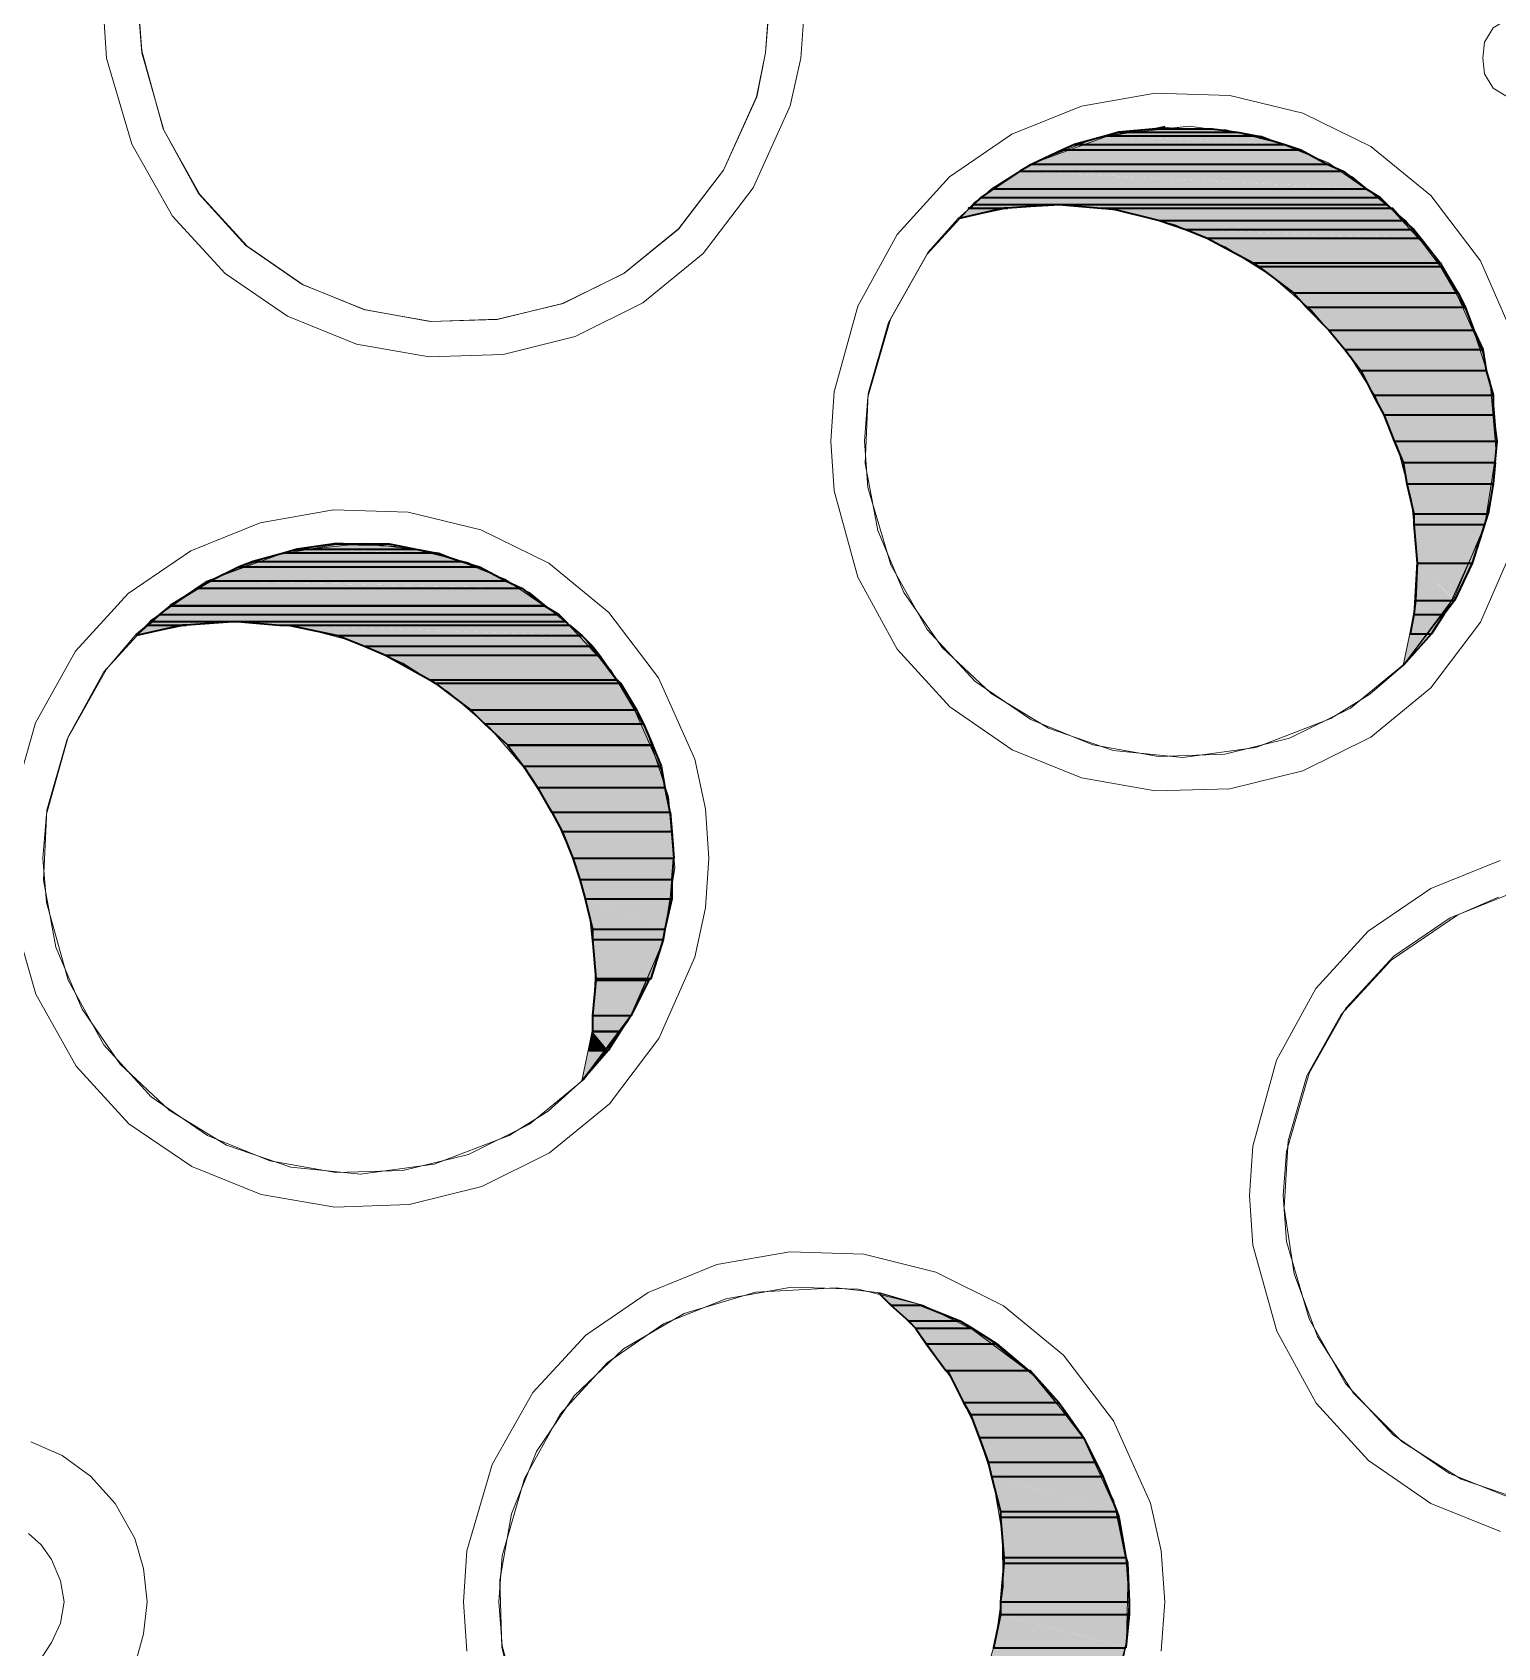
# Model space of a CAD drawing. Extents: x 0 to 247, y -13 to 225.
# Drawn here: x 74.22 to 90.31, y 133.93 to 151.67 of the extents above; entities that cross this region are included whole.
import ezdxf

# ---------------------------------------------------------------- set-up
doc = ezdxf.new("R2010")
doc.units = 0
doc.layers.add('FILL', color=8, linetype='Continuous')
doc.layers.add('GEOMETRY', color=7, linetype='Continuous')

msp = doc.modelspace()

# ---------------------------------------------------------------- hatches: boundary and pattern name
at = {"layer": 'FILL'}
for points in [[(86.562, 150.607), (87.181, 150.607), (86.659, 150.629)], [(85.668, 150.433), (87.977, 150.433), (86.016, 150.529)], [(86.016, 150.53), (87.667, 150.53), (86.155, 150.569)], [(86.017, 150.53), (87.977, 150.434), (87.667, 150.53)], [(86.154, 150.568), (87.453, 150.568), (86.562, 150.608)], [(86.154, 150.568), (87.667, 150.529), (87.453, 150.568)], [(86.562, 150.608), (87.453, 150.568), (87.181, 150.608)], [(85.203, 150.219), (88.443, 150.219), (85.534, 150.377)], [(85.533, 150.376), (88.151, 150.376), (85.668, 150.435)], [(85.534, 150.377), (88.443, 150.219), (88.152, 150.377)], [(85.668, 150.434), (88.151, 150.375), (87.977, 150.434)], [(84.777, 149.948), (88.87, 149.948), (85.068, 150.142)], [(85.068, 150.143), (88.618, 150.143), (85.203, 150.22)], [(85.068, 150.143), (88.87, 149.949), (88.619, 150.143)], [(85.203, 150.219), (88.618, 150.142), (88.443, 150.219)], [(84.64, 149.853), (89.025, 149.853), (84.777, 149.947)], [(84.777, 149.947), (89.025, 149.853), (88.87, 149.947)], [(84.504, 149.735), (84.387, 149.62), (84.891, 149.735)], [(84.504, 149.735), (84.525, 149.735), (84.891, 149.735)], [(84.525, 149.735), (84.931, 149.735), (84.563, 149.774)], [(84.525, 149.735), (84.891, 149.735), (84.931, 149.735)], [(84.563, 149.774), (89.103, 149.774), (84.64, 149.853)], [(84.563, 149.774), (84.931, 149.735), (85.495, 149.774)], [(84.64, 149.853), (89.102, 149.774), (89.025, 149.853)], [(85.96, 149.735), (89.141, 149.735), (85.494, 149.774)], [(85.494, 149.774), (89.141, 149.735), (89.102, 149.774)], [(85.96, 149.735), (89.16, 149.735)], [(85.96, 149.735), (89.16, 149.735)], [(86.6, 149.601), (89.277, 149.601), (86.056, 149.735)], [(86.056, 149.735), (89.277, 149.601), (89.16, 149.735)], [(86.89, 149.502), (89.393, 149.502), (86.599, 149.601)], [(86.6, 149.601), (89.394, 149.502), (89.277, 149.601)], [(86.89, 149.502), (89.47, 149.407), (89.393, 149.502)], [(87.124, 149.406), (89.471, 149.406), (86.891, 149.501)], [(87.628, 149.135), (89.684, 149.135), (87.124, 149.406)], [(87.124, 149.406), (89.684, 149.135), (89.471, 149.406)], [(87.688, 149.095), (89.704, 149.095), (87.628, 149.135)], [(87.628, 149.135), (89.703, 149.095), (89.684, 149.135)], [(88.074, 148.804), (89.879, 148.804), (87.687, 149.095)], [(87.687, 149.095), (89.878, 148.804), (89.704, 149.095)], [(88.211, 148.649), (89.956, 148.649), (88.074, 148.805)], [(88.074, 148.804), (89.956, 148.648), (89.879, 148.804)], [(88.462, 148.396), (90.054, 148.396), (88.211, 148.649)], [(88.211, 148.649), (90.054, 148.396), (89.956, 148.649)], [(88.636, 148.184), (90.15, 148.184), (88.461, 148.396)], [(88.462, 148.396), (90.15, 148.184), (90.054, 148.396)], [(88.636, 148.184), (90.189, 147.952), (90.151, 148.184)], [(88.813, 147.952), (90.19, 147.952), (88.637, 148.184)], [(88.948, 147.68), (90.266, 147.68), (88.812, 147.951)], [(88.812, 147.951), (90.265, 147.68), (90.189, 147.951)], [(89.063, 147.465), (90.265, 147.465), (88.948, 147.681)], [(88.948, 147.681), (90.265, 147.465), (90.265, 147.681)], [(89.179, 147.176), (90.304, 147.176), (89.063, 147.465)], [(89.063, 147.465), (90.304, 147.176), (90.265, 147.465)], [(89.277, 146.942), (90.285, 146.942), (89.179, 147.176)], [(89.179, 147.176), (90.285, 146.942), (90.304, 147.176)], [(89.316, 146.709), (90.265, 146.709), (89.277, 146.941)], [(89.277, 146.941), (90.265, 146.709), (90.286, 146.941)], [(89.393, 146.38), (90.208, 146.38), (89.316, 146.709)], [(89.316, 146.708), (90.209, 146.379), (90.265, 146.708)], [(89.393, 146.264), (90.168, 146.264), (89.393, 146.379)], [(89.393, 146.379), (90.168, 146.264), (90.208, 146.379)], [(89.431, 145.835), (90.033, 145.835), (89.393, 146.263)], [(89.393, 146.263), (90.033, 145.835), (90.168, 146.263)], [(77.133, 145.991), (78.434, 145.991), (77.54, 146.05)], [(77.539, 146.049), (77.637, 146.049), (78.141, 146.049)], [(77.539, 146.049), (78.433, 145.99), (78.141, 146.049)], [(76.495, 145.796), (79.132, 145.796), (76.649, 145.856)], [(76.647, 145.855), (78.936, 145.855), (76.996, 145.951)], [(76.648, 145.856), (79.131, 145.796), (78.936, 145.856)], [(76.997, 145.951), (78.647, 145.951), (77.133, 145.991)], [(76.997, 145.951), (78.936, 145.855), (78.646, 145.951)], [(77.133, 145.992), (78.647, 145.952), (78.433, 145.992)], [(89.412, 145.428), (89.839, 145.428), (89.431, 145.835)], [(89.431, 145.835), (90.033, 145.835)], [(89.431, 145.835), (90.033, 145.835)], [(89.431, 145.835), (89.84, 145.428), (90.033, 145.835)], [(76.182, 145.643), (79.422, 145.643), (76.493, 145.797)], [(76.494, 145.796), (79.423, 145.642), (79.132, 145.796)], [(75.736, 145.37), (79.849, 145.37), (76.046, 145.563)], [(76.045, 145.562), (79.596, 145.562), (76.182, 145.641)], [(76.045, 145.562), (79.848, 145.369), (79.596, 145.562)], [(76.182, 145.642), (79.596, 145.563), (79.421, 145.642)], [(75.62, 145.273), (80.004, 145.273), (75.736, 145.369)], [(75.736, 145.369), (80.004, 145.273), (79.848, 145.369)], [(89.392, 145.273), (89.723, 145.273), (89.413, 145.429)], [(89.413, 145.428), (89.724, 145.272), (89.84, 145.428)], [(75.484, 145.156), (75.368, 145.042), (75.872, 145.156)], [(75.484, 145.156), (75.911, 145.156), (75.542, 145.196)], [(75.484, 145.156), (75.872, 145.156)], [(75.484, 145.156), (75.872, 145.156), (75.911, 145.156)], [(75.541, 145.197), (80.082, 145.197), (75.619, 145.273)], [(75.541, 145.196), (75.91, 145.156), (76.473, 145.196)], [(75.62, 145.273), (80.082, 145.197), (80.004, 145.273)], [(76.939, 145.156), (80.12, 145.156), (76.473, 145.196)], [(76.473, 145.196), (80.12, 145.156), (80.081, 145.196)], [(76.939, 145.156), (80.12, 145.156)], [(76.939, 145.156), (80.12, 145.156)], [(77.037, 145.156), (80.256, 145.042), (80.119, 145.156)], [(77.579, 145.041), (80.257, 145.041), (77.037, 145.155)], [(89.355, 145.06), (89.587, 145.06), (89.394, 145.272)], [(89.393, 145.273), (89.587, 145.061), (89.723, 145.273)], [(77.87, 144.927), (80.373, 144.927), (77.579, 145.041)], [(77.579, 145.041), (80.373, 144.927), (80.257, 145.041)], [(89.355, 145.061), (89.277, 144.712), (89.587, 145.061)], [(78.103, 144.826), (80.451, 144.826), (77.87, 144.927)], [(77.87, 144.927), (80.451, 144.826), (80.373, 144.927)], [(78.587, 144.555), (80.643, 144.555), (78.103, 144.826)], [(78.103, 144.826), (80.644, 144.555), (80.451, 144.826)], [(78.646, 144.518), (80.682, 144.518), (78.587, 144.556)], [(78.588, 144.556), (80.682, 144.518), (80.644, 144.556)], [(79.035, 144.226), (80.858, 144.226), (78.646, 144.519)], [(78.646, 144.518), (80.858, 144.225), (80.682, 144.518)], [(79.189, 144.071), (80.934, 144.071), (79.035, 144.226)], [(79.035, 144.226), (80.934, 144.071), (80.858, 144.226)], [(79.442, 143.84), (81.032, 143.84), (79.189, 144.07)], [(79.189, 144.07), (81.032, 143.84), (80.934, 144.07)], [(79.616, 143.606), (81.13, 143.606), (79.442, 143.839)], [(79.442, 143.839), (81.129, 143.606), (81.032, 143.839)], [(79.771, 143.373), (81.169, 143.373), (79.616, 143.606)], [(79.616, 143.606), (81.168, 143.373), (81.129, 143.606)], [(79.925, 143.101), (81.225, 143.101), (79.771, 143.372)], [(79.771, 143.372), (81.224, 143.101), (81.167, 143.372)], [(80.042, 142.888), (81.244, 142.888), (79.925, 143.101)], [(79.925, 143.101), (81.244, 142.888), (81.226, 143.101)], [(80.159, 142.597), (81.265, 142.597), (80.042, 142.888)], [(80.042, 142.888), (81.265, 142.597), (81.244, 142.888)], [(80.237, 142.362), (81.245, 142.362), (80.16, 142.597)], [(80.16, 142.597), (81.245, 142.362), (81.264, 142.597)], [(80.295, 142.151), (81.244, 142.151), (80.236, 142.362)], [(80.237, 142.361), (81.245, 142.15), (81.245, 142.361)], [(80.294, 142.151), (81.167, 141.819), (81.244, 142.151)], [(80.373, 141.818), (81.168, 141.818), (80.295, 142.15)], [(80.373, 141.703), (81.149, 141.703), (80.373, 141.818)], [(80.373, 141.818), (81.149, 141.703), (81.168, 141.818)], [(80.41, 141.276), (81.013, 141.276), (80.372, 141.704)], [(80.373, 141.703), (81.014, 141.275), (81.149, 141.703)], [(80.373, 140.869), (80.801, 140.869), (80.411, 141.258)], [(80.41, 141.258), (80.992, 141.258), (80.41, 141.276)], [(80.41, 141.276), (80.992, 141.258), (81.013, 141.276)], [(80.41, 141.258), (80.8, 140.869), (80.992, 141.258)], [(80.373, 140.695), (80.684, 140.695), (80.373, 140.869)], [(80.373, 140.869), (80.684, 140.695), (80.801, 140.869)], [(80.333, 140.483), (80.548, 140.483), (80.373, 140.695)], [(80.373, 140.695), (80.549, 140.483), (80.684, 140.695)], [(80.333, 140.483), (80.256, 140.151), (80.548, 140.483)], [(83.651, 137.687), (83.981, 137.687), (83.515, 137.822)], [(83.844, 137.515), (84.408, 137.515), (83.651, 137.688)], [(83.651, 137.687), (84.408, 137.514), (83.98, 137.687)], [(83.845, 137.515), (84.543, 137.436), (84.407, 137.515)], [(83.922, 137.435), (84.543, 137.435), (83.845, 137.514)], [(84.038, 137.263), (84.816, 137.263), (83.922, 137.436)], [(83.922, 137.435), (84.816, 137.262), (84.543, 137.435)], [(84.038, 137.263), (85.163, 136.972), (84.815, 137.263)], [(84.253, 136.972), (85.164, 136.972), (84.039, 137.263)], [(84.253, 136.972), (85.183, 136.972)], [(84.253, 136.972), (85.183, 136.972)], [(84.447, 136.619), (85.495, 136.619), (84.272, 136.972)], [(84.272, 136.972), (85.494, 136.619), (85.182, 136.972)], [(84.525, 136.486), (85.591, 136.486), (84.447, 136.619)], [(84.447, 136.619), (85.592, 136.486), (85.494, 136.619)], [(84.622, 136.232), (85.765, 136.232), (84.525, 136.487)], [(84.525, 136.487), (85.765, 136.232), (85.591, 136.487)], [(84.621, 136.233), (85.9, 135.961), (85.765, 136.233)], [(84.719, 135.961), (85.901, 135.961), (84.622, 136.233)], [(84.757, 135.806), (85.979, 135.806), (84.718, 135.962)], [(84.719, 135.962), (85.979, 135.806), (85.902, 135.962)], [(84.757, 135.806), (86.133, 135.422), (85.979, 135.806)], [(84.854, 135.421), (86.134, 135.421), (84.757, 135.805)], [(84.853, 135.359), (86.154, 135.359), (84.853, 135.421)], [(84.853, 135.421), (86.154, 135.359), (86.134, 135.421)], [(84.892, 134.916), (86.232, 134.916), (84.853, 135.359)], [(84.853, 135.359), (86.232, 134.916), (86.154, 135.359)], [(84.854, 134.429), (86.27, 134.429), (84.892, 134.857)], [(84.892, 134.855), (86.251, 134.855), (84.892, 134.916)], [(84.892, 134.916), (86.251, 134.855), (86.232, 134.916)], [(84.892, 134.856), (86.27, 134.428), (86.251, 134.856)], [(84.853, 134.292), (86.27, 134.292), (84.853, 134.429)], [(84.853, 134.429), (86.27, 134.292), (86.27, 134.429)], [(84.777, 133.926), (86.231, 133.926), (84.853, 134.291)], [(84.853, 134.292), (86.232, 133.927), (86.27, 134.292)], [(84.738, 133.751), (86.192, 133.751), (84.778, 133.927)], [(84.777, 133.926), (86.192, 133.75), (86.23, 133.926)]]:
    msp.add_hatch(color=7, dxfattribs=at).paths.add_polyline_path(points)

# ---------------------------------------------------------------- linework, layer by layer
at = {"layer": 'GEOMETRY', "lineweight": 13}
for points in [[(74.999, 151.947), (75.038, 151.383), (75.317, 150.438), (75.762, 149.649), (76.342, 149.019), (77.025, 148.549), (77.782, 148.243), (78.581, 148.102), (79.392, 148.129), (80.184, 148.326), (80.926, 148.695), (81.588, 149.239), (82.138, 149.96), (82.546, 150.859), (82.662, 151.383), (82.701, 151.947)], [(75.386, 151.947), (75.425, 151.441), (75.667, 150.593), (76.062, 149.884), (76.581, 149.317), (77.196, 148.895), (77.879, 148.619), (78.601, 148.492), (79.335, 148.515), (80.051, 148.69), (80.721, 149.02), (81.318, 149.507), (81.813, 150.152), (82.177, 150.958), (82.274, 151.441), (82.312, 151.947)], [(75.387, 151.947), (75.426, 151.462), (75.659, 150.608), (76.049, 149.895), (76.566, 149.325), (77.181, 148.899), (77.865, 148.621), (78.59, 148.491), (79.326, 148.513), (80.046, 148.688), (80.719, 149.017), (81.318, 149.504), (81.814, 150.151), (82.178, 150.958), (82.275, 151.441), (82.313, 151.947)], [(90.517, 148.261), (90.125, 149.156), (89.581, 149.873), (88.92, 150.412), (88.173, 150.778), (87.373, 150.973), (86.552, 150.997), (85.744, 150.855), (84.981, 150.548), (84.296, 150.078), (83.72, 149.448), (83.288, 148.66), (83.03, 147.717), (82.992, 147.176), (83.03, 146.631), (83.288, 145.684), (83.721, 144.893), (84.297, 144.26), (84.982, 143.788), (85.745, 143.479), (86.553, 143.336), (87.373, 143.36), (88.173, 143.556), (88.92, 143.924), (89.581, 144.467), (90.125, 145.188), (90.517, 146.089)], [(84.757, 149.947), (84.387, 149.619), (84.059, 149.251), (83.626, 148.481), (83.403, 147.7), (83.369, 146.931), (83.506, 146.195), (83.794, 145.515), (84.216, 144.911), (84.752, 144.407), (85.383, 144.023), (86.091, 143.781), (86.856, 143.704), (87.659, 143.813), (88.482, 144.129), (88.909, 144.399), (89.277, 144.712), (89.841, 145.468), (90.174, 146.257), (90.298, 147.055), (90.231, 147.834), (89.994, 148.569), (89.605, 149.231), (89.084, 149.796), (88.451, 150.236), (87.724, 150.525), (86.925, 150.636), (86.071, 150.542), (85.183, 150.218), (84.757, 149.947), (84.387, 149.619)], [(89.277, 144.712), (89.393, 145.273), (89.431, 145.913), (89.369, 146.53), (89.214, 147.115), (88.974, 147.662), (88.657, 148.163), (88.271, 148.61), (87.823, 148.996), (87.321, 149.312), (86.773, 149.552), (86.187, 149.707), (85.57, 149.771), (84.931, 149.734), (84.387, 149.619)], [(73.991, 142.052), (74.261, 141.102), (74.703, 140.311), (75.284, 139.679), (75.973, 139.21), (76.737, 138.905), (77.544, 138.765), (78.362, 138.793), (79.159, 138.99), (79.903, 139.359), (80.562, 139.9), (81.104, 140.617), (81.497, 141.511), (81.615, 142.052), (81.653, 142.597), (81.653, 142.597), (81.615, 143.14), (81.497, 143.683), (81.1, 144.579), (80.555, 145.296), (79.894, 145.836), (79.148, 146.203), (78.35, 146.397), (77.532, 146.422), (76.726, 146.279), (75.963, 145.972), (75.276, 145.502), (74.697, 144.871), (74.258, 144.083), (73.991, 143.14)], [(75.736, 145.369), (75.368, 145.06), (75.039, 144.672), (74.607, 143.903), (74.382, 143.123), (74.347, 142.354), (74.482, 141.619), (74.769, 140.938), (75.189, 140.335), (75.724, 139.83), (76.354, 139.446), (77.062, 139.204), (77.828, 139.127), (78.634, 139.236), (79.461, 139.552), (79.887, 139.82), (80.257, 140.15), (80.821, 140.907), (81.155, 141.697), (81.278, 142.494), (81.209, 143.271), (80.969, 144.003), (80.577, 144.663), (80.052, 145.225), (79.416, 145.662), (78.687, 145.949), (77.885, 146.058), (77.03, 145.965), (76.142, 145.641), (75.736, 145.369), (75.368, 145.041)], [(80.257, 140.151), (80.372, 140.696), (80.409, 141.331), (80.346, 141.946), (80.189, 142.532), (79.948, 143.08), (79.63, 143.583), (79.243, 144.032), (78.794, 144.42), (78.292, 144.739), (77.745, 144.979), (77.161, 145.135), (76.546, 145.196), (75.91, 145.156), (75.368, 145.042)], [(90.342, 142.571), (89.58, 142.264), (88.894, 141.795), (88.319, 141.165), (87.886, 140.378), (87.627, 139.435), (87.589, 138.893), (87.627, 138.348), (87.888, 137.403), (88.322, 136.613), (88.897, 135.982), (89.582, 135.511), (90.344, 135.203)], [(90.478, 142.216), (89.793, 141.942), (89.173, 141.52), (88.648, 140.951), (88.246, 140.236), (87.996, 139.377), (87.958, 138.893), (87.996, 138.387), (88.244, 137.537), (88.644, 136.828), (89.167, 136.262), (89.786, 135.84), (90.472, 135.565)], [(90.325, 142.169), (89.878, 141.976), (89.145, 141.478), (88.595, 140.88), (88.22, 140.208), (88.015, 139.492), (87.97, 138.757), (88.08, 138.032), (88.336, 137.344), (88.732, 136.72), (89.261, 136.189), (89.914, 135.777), (90.685, 135.512)], [(86.62, 133.887), (86.659, 134.429), (86.659, 134.429), (86.62, 134.991), (86.503, 135.515), (86.097, 136.416), (85.548, 137.137), (84.887, 137.681), (84.145, 138.051), (83.353, 138.248), (82.542, 138.275), (81.741, 138.135), (80.984, 137.828), (80.3, 137.358), (79.719, 136.727), (79.274, 135.937), (78.995, 134.991), (78.956, 134.429), (78.995, 133.887)], [(86.133, 133.46), (86.231, 133.945), (86.269, 134.429), (86.269, 134.429), (86.231, 134.935), (86.133, 135.421), (85.768, 136.227), (85.273, 136.872), (84.677, 137.358), (84.007, 137.688), (83.291, 137.863), (82.558, 137.885), (81.837, 137.758), (81.155, 137.481), (80.54, 137.059), (80.021, 136.492), (79.626, 135.784), (79.383, 134.935), (79.344, 134.429), (79.383, 133.945), (79.617, 133.095)], [(84, 137.688), (83.535, 137.823), (83.05, 137.88), (82.163, 137.83), (81.382, 137.597), (80.716, 137.209), (80.173, 136.693), (79.76, 136.079), (79.485, 135.395), (79.355, 134.668), (79.38, 133.927), (79.565, 133.2)], [(82.098, 131.054), (82.622, 131.246), (83.18, 131.578), (83.662, 131.974), (84.069, 132.425), (84.396, 132.922), (84.642, 133.456), (84.805, 134.017), (84.883, 134.596), (84.874, 135.183), (84.776, 135.771), (84.585, 136.348), (84.302, 136.906), (83.922, 137.436), (83.515, 137.823)], [(86.053, 133.245), (86.238, 133.995), (86.258, 134.769), (86.1, 135.538), (85.753, 136.269), (85.206, 136.931), (84.447, 137.493), (84, 137.688), (83.516, 137.823)], [(74.201, 132.69), (74.548, 132.836), (74.863, 133.057), (75.133, 133.355), (75.347, 133.729), (75.445, 134.078), (75.484, 134.429), (75.484, 134.429), (75.445, 134.797), (75.347, 135.127), (75.132, 135.508), (74.862, 135.811), (74.549, 136.037), (74.206, 136.187)], [(74.202, 133.703), (74.331, 133.827), (74.435, 133.983), (74.534, 134.195), (74.573, 134.429), (74.573, 134.429), (74.534, 134.66), (74.435, 134.895), (74.319, 135.056), (74.182, 135.182)]]:
    msp.add_lwpolyline(points, dxfattribs=at)
for points in [[(91.062, 151.383), (91.023, 151.56), (90.925, 151.715), (90.771, 151.811), (90.595, 151.851), (90.421, 151.811), (90.265, 151.715), (90.168, 151.56), (90.151, 151.383), (90.168, 151.211), (90.265, 151.055), (90.421, 150.958), (90.595, 150.919), (90.771, 150.958), (90.925, 151.055), (91.023, 151.211), (91.062, 151.383)], [(90.304, 147.176), (90.265, 147.658), (90.151, 148.145), (89.795, 148.95), (89.306, 149.596), (88.714, 150.085), (88.046, 150.418), (87.332, 150.597), (86.599, 150.622), (85.876, 150.497), (85.191, 150.222), (84.573, 149.8), (84.049, 149.23), (83.648, 148.516), (83.399, 147.658), (83.36, 147.176), (83.399, 146.669), (83.65, 145.819), (84.051, 145.109), (84.572, 144.542), (85.188, 144.119), (85.869, 143.843), (86.588, 143.715), (87.318, 143.738), (88.03, 143.913), (88.698, 144.244), (89.292, 144.732), (89.786, 145.378), (90.151, 146.186), (90.265, 146.669), (90.304, 147.176)], [(81.265, 142.597), (81.225, 143.08), (81.128, 143.565), (80.77, 144.376), (80.278, 145.024), (79.682, 145.513), (79.01, 145.844), (78.292, 146.019), (77.556, 146.042), (76.831, 145.913), (76.146, 145.635), (75.529, 145.211), (75.009, 144.642), (74.616, 143.931), (74.377, 143.08), (74.338, 142.597), (74.377, 142.111), (74.615, 141.258), (75.008, 140.546), (75.528, 139.976), (76.145, 139.551), (76.831, 139.273), (77.557, 139.145), (78.293, 139.167), (79.012, 139.343), (79.684, 139.675), (80.28, 140.165), (80.771, 140.815), (81.128, 141.628), (81.225, 142.111), (81.265, 142.597)]]:
    msp.add_lwpolyline(points, close=True, dxfattribs=at)
at = {"layer": 'GEOMETRY', "lineweight": 35}
for points in [[(86.659, 150.628), (86.562, 150.607), (87.181, 150.607)], [(86.016, 150.529), (85.668, 150.433), (87.976, 150.433)], [(86.154, 150.569), (86.016, 150.53), (87.667, 150.53)], [(86.016, 150.529), (87.666, 150.529), (87.976, 150.433)], [(86.562, 150.608), (86.154, 150.569), (87.453, 150.569)], [(86.154, 150.569), (87.453, 150.569), (87.667, 150.53)], [(86.562, 150.608), (87.181, 150.608), (87.453, 150.569)], [(85.534, 150.376), (85.203, 150.219), (88.443, 150.219)], [(85.669, 150.434), (85.534, 150.376), (88.152, 150.376)], [(85.534, 150.376), (88.152, 150.376), (88.443, 150.219)], [(85.669, 150.434), (87.977, 150.434), (88.152, 150.376)], [(85.068, 150.143), (84.777, 149.948), (88.87, 149.948)], [(85.203, 150.219), (85.068, 150.143), (88.618, 150.143)], [(85.068, 150.143), (88.618, 150.143), (88.87, 149.948)], [(85.203, 150.219), (88.443, 150.219), (88.618, 150.143)], [(84.777, 149.947), (84.64, 149.852), (89.025, 149.852)], [(84.777, 149.947), (88.87, 149.947), (89.025, 149.852)], [(84.505, 149.735), (84.892, 149.735), (84.388, 149.62)], [(84.525, 149.735), (84.504, 149.735), (84.891, 149.735)], [(84.563, 149.774), (84.525, 149.735), (84.931, 149.735)], [(84.525, 149.735), (84.931, 149.735), (84.891, 149.735)], [(84.64, 149.853), (84.563, 149.774), (89.102, 149.774)], [(84.563, 149.774), (85.494, 149.774), (84.931, 149.735)], [(84.64, 149.853), (89.025, 149.853), (89.102, 149.774)], [(85.494, 149.774), (85.96, 149.735), (89.141, 149.735)], [(85.494, 149.774), (89.102, 149.774), (89.141, 149.735)], [(85.96, 149.735), (89.161, 149.735)], [(85.96, 149.735), (89.161, 149.735)], [(86.056, 149.735), (86.599, 149.601), (89.277, 149.601)], [(86.056, 149.735), (89.16, 149.735), (89.277, 149.601)], [(86.599, 149.601), (86.89, 149.502), (89.393, 149.502)], [(86.599, 149.601), (89.277, 149.601), (89.393, 149.502)], [(86.89, 149.502), (87.123, 149.406), (89.47, 149.406)], [(86.89, 149.502), (89.393, 149.502), (89.47, 149.406)], [(87.124, 149.406), (87.628, 149.135), (89.684, 149.135)], [(87.124, 149.406), (89.471, 149.406), (89.684, 149.135)], [(87.628, 149.135), (87.688, 149.095), (89.704, 149.095)], [(87.628, 149.135), (89.684, 149.135), (89.704, 149.095)], [(87.687, 149.095), (88.074, 148.804), (89.878, 148.804)], [(87.687, 149.095), (89.704, 149.095), (89.878, 148.804)], [(88.074, 148.804), (88.211, 148.649), (89.956, 148.649)], [(88.074, 148.804), (89.879, 148.804), (89.956, 148.649)], [(88.211, 148.649), (88.462, 148.396), (90.054, 148.396)], [(88.211, 148.649), (89.956, 148.649), (90.054, 148.396)], [(88.462, 148.396), (88.637, 148.184), (90.151, 148.184)], [(88.462, 148.396), (90.054, 148.396), (90.151, 148.184)], [(88.636, 148.184), (88.812, 147.952), (90.189, 147.952)], [(88.636, 148.184), (90.151, 148.184), (90.189, 147.952)], [(88.812, 147.951), (88.948, 147.68), (90.265, 147.68)], [(88.812, 147.951), (90.189, 147.951), (90.265, 147.68)], [(88.948, 147.681), (89.063, 147.465), (90.265, 147.465)], [(88.948, 147.681), (90.265, 147.681), (90.265, 147.465)], [(89.063, 147.465), (89.179, 147.176), (90.304, 147.176)], [(89.063, 147.465), (90.265, 147.465), (90.304, 147.176)], [(89.179, 147.176), (89.277, 146.942), (90.285, 146.942)], [(89.179, 147.176), (90.304, 147.176), (90.285, 146.942)], [(89.277, 146.942), (89.316, 146.709), (90.265, 146.709)], [(89.277, 146.942), (90.286, 146.942), (90.265, 146.709)], [(89.316, 146.708), (89.393, 146.379), (90.209, 146.379)], [(89.316, 146.708), (90.265, 146.708), (90.209, 146.379)], [(89.393, 146.379), (89.393, 146.263), (90.168, 146.263)], [(89.393, 146.379), (90.208, 146.379), (90.168, 146.263)], [(89.393, 146.263), (89.431, 145.835), (90.033, 145.835)], [(89.393, 146.263), (90.168, 146.263), (90.033, 145.835)], [(77.54, 146.049), (77.133, 145.991), (78.433, 145.991)], [(77.637, 146.049), (77.539, 146.049), (78.141, 146.049)], [(77.54, 146.049), (78.142, 146.049), (78.433, 145.991)], [(76.648, 145.856), (76.494, 145.796), (79.131, 145.796)], [(76.997, 145.951), (76.648, 145.855), (78.936, 145.855)], [(76.648, 145.856), (78.936, 145.856), (79.131, 145.796)], [(77.133, 145.991), (76.997, 145.951), (78.647, 145.951)], [(76.997, 145.951), (78.646, 145.951), (78.936, 145.855)], [(77.133, 145.991), (78.433, 145.991), (78.647, 145.951)], [(89.431, 145.835), (89.412, 145.428), (89.839, 145.428)], [(89.431, 145.835), (90.033, 145.835)], [(89.431, 145.835), (90.033, 145.835)], [(89.431, 145.835), (90.033, 145.835), (89.839, 145.428)], [(76.494, 145.796), (76.182, 145.642), (79.422, 145.642)], [(76.494, 145.796), (79.132, 145.796), (79.422, 145.642)], [(76.046, 145.563), (75.736, 145.37), (79.849, 145.37)], [(76.182, 145.642), (76.045, 145.563), (79.596, 145.563)], [(76.046, 145.563), (79.597, 145.563), (79.849, 145.37)], [(76.182, 145.642), (79.421, 145.642), (79.596, 145.563)], [(75.736, 145.369), (75.62, 145.272), (80.004, 145.272)], [(75.736, 145.369), (79.848, 145.369), (80.004, 145.272)], [(89.413, 145.428), (89.393, 145.273), (89.724, 145.273)], [(89.413, 145.428), (89.84, 145.428), (89.724, 145.273)], [(75.484, 145.155), (75.872, 145.155), (75.368, 145.041)], [(75.542, 145.196), (75.484, 145.155), (75.911, 145.155)], [(75.484, 145.155), (75.872, 145.155)], [(75.484, 145.155), (75.911, 145.155), (75.872, 145.155)], [(75.62, 145.273), (75.542, 145.197), (80.082, 145.197)], [(75.542, 145.196), (76.474, 145.196), (75.911, 145.155)], [(75.62, 145.273), (80.004, 145.273), (80.082, 145.197)], [(76.473, 145.196), (76.939, 145.155), (80.119, 145.155)], [(76.473, 145.196), (80.081, 145.196), (80.119, 145.155)], [(76.939, 145.155), (80.12, 145.155)], [(76.939, 145.155), (80.12, 145.155)], [(77.037, 145.155), (77.579, 145.041), (80.257, 145.041)], [(77.037, 145.155), (80.12, 145.155), (80.257, 145.041)], [(89.393, 145.273), (89.355, 145.061), (89.587, 145.061)], [(89.393, 145.273), (89.723, 145.273), (89.587, 145.061)], [(77.579, 145.041), (77.87, 144.927), (80.373, 144.927)], [(77.579, 145.041), (80.257, 145.041), (80.373, 144.927)], [(89.355, 145.061), (89.587, 145.061), (89.277, 144.712)], [(77.87, 144.927), (78.103, 144.826), (80.451, 144.826)], [(77.87, 144.927), (80.373, 144.927), (80.451, 144.826)], [(78.103, 144.826), (78.587, 144.555), (80.643, 144.555)], [(78.103, 144.826), (80.451, 144.826), (80.643, 144.555)], [(78.588, 144.556), (78.647, 144.519), (80.683, 144.519)], [(78.588, 144.556), (80.644, 144.556), (80.683, 144.519)], [(78.646, 144.519), (79.035, 144.226), (80.858, 144.226)], [(78.646, 144.519), (80.682, 144.519), (80.858, 144.226)], [(79.035, 144.226), (79.189, 144.071), (80.934, 144.071)], [(79.035, 144.226), (80.858, 144.226), (80.934, 144.071)], [(79.189, 144.071), (79.442, 143.84), (81.032, 143.84)], [(79.189, 144.071), (80.934, 144.071), (81.032, 143.84)], [(79.442, 143.839), (79.616, 143.606), (81.129, 143.606)], [(79.442, 143.839), (81.032, 143.839), (81.129, 143.606)], [(79.616, 143.606), (79.771, 143.373), (81.168, 143.373)], [(79.616, 143.606), (81.129, 143.606), (81.168, 143.373)], [(79.771, 143.372), (79.925, 143.101), (81.225, 143.101)], [(79.771, 143.372), (81.167, 143.372), (81.225, 143.101)], [(79.926, 143.101), (80.043, 142.888), (81.245, 142.888)], [(79.926, 143.101), (81.226, 143.101), (81.245, 142.888)], [(80.043, 142.888), (80.16, 142.597), (81.266, 142.597)], [(80.043, 142.888), (81.245, 142.888), (81.266, 142.597)], [(80.16, 142.597), (80.237, 142.362), (81.245, 142.362)], [(80.16, 142.597), (81.265, 142.597), (81.245, 142.362)], [(80.237, 142.362), (80.295, 142.151), (81.245, 142.151)], [(80.237, 142.362), (81.245, 142.362), (81.245, 142.151)], [(80.295, 142.151), (80.373, 141.819), (81.168, 141.819)], [(80.295, 142.151), (81.245, 142.151), (81.168, 141.819)], [(80.373, 141.819), (80.373, 141.704), (81.149, 141.704)], [(80.373, 141.819), (81.168, 141.819), (81.149, 141.704)], [(80.373, 141.703), (80.411, 141.275), (81.014, 141.275)], [(80.373, 141.703), (81.149, 141.703), (81.014, 141.275)], [(80.411, 141.258), (80.373, 140.869), (80.8, 140.869)], [(80.411, 141.276), (80.411, 141.258), (80.993, 141.258)], [(80.411, 141.276), (81.014, 141.276), (80.993, 141.258)], [(80.411, 141.258), (80.993, 141.258), (80.8, 140.869)], [(80.373, 140.869), (80.373, 140.695), (80.683, 140.695)], [(80.373, 140.869), (80.8, 140.869), (80.683, 140.695)], [(80.373, 140.696), (80.333, 140.483), (80.548, 140.483)], [(80.373, 140.696), (80.683, 140.696), (80.548, 140.483)], [(80.333, 140.483), (80.548, 140.483), (80.257, 140.151)], [(83.515, 137.822), (83.651, 137.687), (83.981, 137.687)], [(83.651, 137.688), (83.844, 137.515), (84.408, 137.515)], [(83.651, 137.688), (83.981, 137.688), (84.408, 137.515)], [(83.844, 137.515), (83.922, 137.436), (84.543, 137.436)], [(83.844, 137.515), (84.407, 137.515), (84.543, 137.436)], [(83.922, 137.436), (84.038, 137.263), (84.815, 137.263)], [(83.922, 137.436), (84.543, 137.436), (84.815, 137.263)], [(84.039, 137.263), (84.253, 136.972), (85.164, 136.972)], [(84.039, 137.263), (84.815, 137.263), (85.164, 136.972)], [(84.253, 136.972), (85.183, 136.972)], [(84.253, 136.972), (85.183, 136.972)], [(84.272, 136.972), (84.447, 136.619), (85.494, 136.619)], [(84.272, 136.972), (85.182, 136.972), (85.494, 136.619)], [(84.447, 136.619), (84.525, 136.486), (85.592, 136.486)], [(84.447, 136.619), (85.494, 136.619), (85.592, 136.486)], [(84.525, 136.487), (84.622, 136.233), (85.765, 136.233)], [(84.525, 136.487), (85.591, 136.487), (85.765, 136.233)], [(84.622, 136.233), (84.719, 135.962), (85.901, 135.962)], [(84.622, 136.233), (85.766, 136.233), (85.901, 135.962)], [(84.718, 135.962), (84.756, 135.806), (85.978, 135.806)], [(84.718, 135.962), (85.901, 135.962), (85.978, 135.806)], [(84.757, 135.806), (84.854, 135.421), (86.133, 135.421)], [(84.757, 135.806), (85.979, 135.806), (86.133, 135.421)], [(84.853, 135.421), (84.853, 135.359), (86.154, 135.359)], [(84.853, 135.421), (86.133, 135.421), (86.154, 135.359)], [(84.853, 135.36), (84.891, 134.917), (86.231, 134.917)], [(84.853, 135.36), (86.154, 135.36), (86.231, 134.917)], [(84.891, 134.856), (84.853, 134.429), (86.269, 134.429)], [(84.891, 134.916), (84.891, 134.855), (86.25, 134.855)], [(84.891, 134.916), (86.231, 134.916), (86.25, 134.855)], [(84.891, 134.856), (86.25, 134.856), (86.269, 134.429)], [(84.853, 134.429), (84.853, 134.292), (86.269, 134.292)], [(84.853, 134.429), (86.269, 134.429), (86.269, 134.292)], [(84.853, 134.292), (84.777, 133.926), (86.231, 133.926)], [(84.853, 134.292), (86.269, 134.292), (86.231, 133.926)]]:
    msp.add_lwpolyline(points, dxfattribs=at)

doc.saveas('drawing.dxf')
